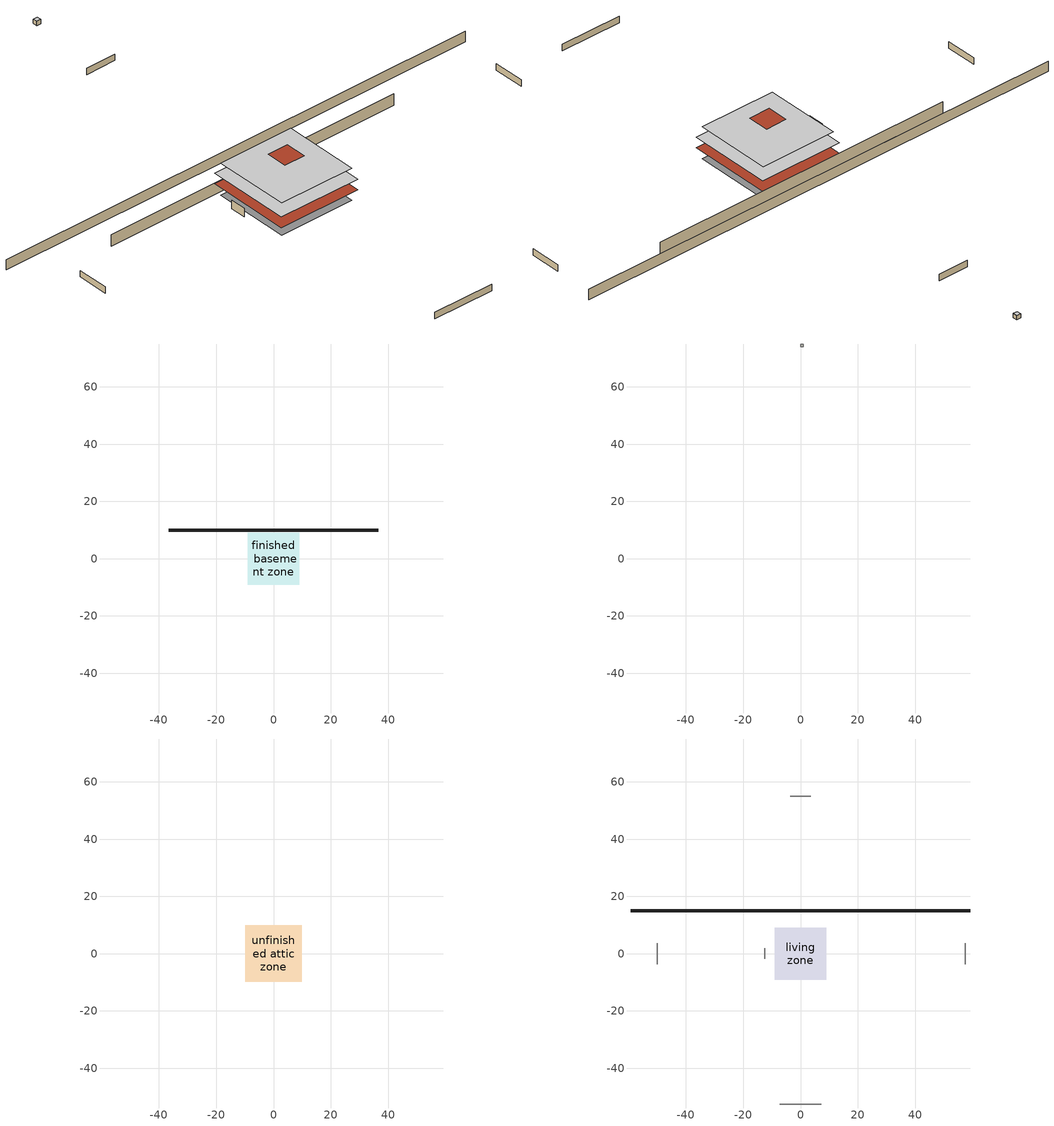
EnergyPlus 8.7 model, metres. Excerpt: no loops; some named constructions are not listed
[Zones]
finished basement zone
 floor ground (GrndUninsFinBFloor): -9.02,-9.02 -9.02,9.02 9.02,9.02 9.02,-9.02 z-2.13
 wall ground (GrndInsFinWall): 36.58,10 -36.58,10 z-2.13:0.61
res ds_u 1 ret air zone
 floor adiabatic (AdiabaticConst): 0,74 0,75 1,75 1,74 z0
 wall adiabatic (AdiabaticConst): 0,75 0,74 1,74 1,75 0,75 z0:1
 ceiling adiabatic (AdiabaticConst): 1,74 1,75 0,75 0,74 z1
unfinished attic zone
 floor to living zone (FinInsUnfinUAFloor 1): -9.88,-9.88 -9.88,9.88 9.88,9.88 9.88,-9.88 z3
 roof outside (UnfinInsExtRoof 6): 9.88,-9.88 9.88,9.88 -9.88,9.88 -9.88,-9.88 z0.5
 roof outside (UnfinInsExtRoof 7): 2.5,-2.5 2.5,2.5 -2.5,2.5 -2.5,-2.5 z8
living zone
 floor to finished basement zone (Construction 3): -9.02,-9.02 -9.02,9.02 9.02,9.02 9.02,-9.02 z5.5
 wall outside (ExtInsFinWall 3): 59.36,15 -59.36,15 z0:2.44
 wall adiabatic (Construction 1): -12.5,1.83 -12.5,-1.83 z0:2.03; -7.32,-52.5 7.32,-52.5 / 3.66,55 -3.66,55 / 57.5,-3.66 57.5,3.66 / -50,3.66 -50,-3.66 z0:1.53
[Construction]
RevConstruction 3: ResFloorCovering, ResFloorMass, ResFloorSheathing
RevFinInsUnfinUAFloor 1: ResCeilingMass1, UAAdditionalCeilingIns, UATrussandIns
[EnergyManagementSystem:Subroutine]
res_ds_u_1_lk_subrout: Set f_sup = 0.13696338696303695; Set f_ret = 0.10009990009990012; Set f_OA = 1.0e-06; Set oafrate = f_OA * res_ds_u_1_ah_vfr_s; Set suplkfrate = f_sup * res_ds_u_1_ah_vfr_s; Set retlkfrate = f_ret * res_ds_u_1_ah_vfr_s; Set res_ds_u_1_ah_to_liv = (@Abs (suplkfrate-retlkfrate-oafrate)); Set res_ds_u_1_liv_to_ah = 0; Set res_ds_u_1_lk_sup_fan_equiv = 0; Set res_ds_u_1_lk_exh_fan_equiv = oafrate; If res_ds_u_1_ah_mfr_s>0; Set h_SA = (@HFnTdbW res_ds_u_1_ah_tt_s res_ds_u_1_ah_wt_s); Set h_AHZone = (@HFnTdbW res_ds_u_1_ah_t_s res_ds_u_1_ah_w_s); Set h_RA = (@HFnTdbW res_ds_u_1_ret_air_t_s res_ds_u_1_ret_air_w_s); Set h_fg = (@HfgAirFnWTdb res_ds_u_1_ah_wt_s res_ds_u_1_ah_tt_s); Set SALeakageQtot = f_sup * res_ds_u_1_ah_mfr_s*(h_RA - h_SA); Set temp1 = h_fg*(res_ds_u_1_ret_air_w_s-res_ds_u_1_ah_wt_s); Set res_ds_u_1_sup_lat_lk_to_lv = f_sup*res_ds_u_1_ah_mfr_s*temp1; Set res_ds_u_1_sup_s_lk_to_lv = SALeakageQtot-res_ds_u_1_sup_lat_lk_to_lv; Set eTm = (res_ds_u_1_fan_rtf_s/(res_ds_u_1_ah_mfr_s*1006.0))*106.882; Set eTm = 0-eTm; If eTm<-1000; Set tsup = res_ds_u_1_ah_t_s; Else; Set temp4 = res_ds_u_1_ah_t_s; Set tsup = temp4+((res_ds_u_1_ah_tt_s-res_ds_u_1_ah_t_s)*(@Exp eTm)); EndIf; Set temp5 = tsup-res_ds_u_1_ah_tt_s; Set res_ds_u_1_sup_d_cn_to_lv = res_ds_u_1_ah_mfr_s*1006.0*temp5; Set res_ds_u_1_sup_d_cn_to_ah = 0-res_ds_u_1_sup_d_cn_to_lv; Set eTm = (res_ds_u_1_fan_rtf_s/(res_ds_u_1_ah_mfr_s*1006.0))*30.393; Set eTm = 0-eTm; If eTm<-1000; Set tret = res_ds_u_1_ah_t_s; Else; Set temp6 = res_ds_u_1_ah_t_s; Set tret = temp6+((res_ds_u_1_ret_air_t_s-res_ds_u_1_ah_t_s)*(@Exp eTm)); EndIf; Set temp7 = tret-res_ds_u_1_ret_air_t_s; Set res_ds_u_1_ret_d_cn_to_pl = res_ds_u_1_ah_mfr_s*1006.0*temp7; Set res_ds_u_1_ret_d_cn_to_ah = 0-res_ds_u_1_ret_d_cn_to_pl; Set res_ds_u_1_ret_lat_lk = 0; Set temp2 = (res_ds_u_1_ah_t_s-res_ds_u_1_ret_air_t_s); Set res_ds_u_1_ret_s_lk = f_ret*res_ds_u_1_ah_mfr_s*1006.0*temp2; Set QtotLeakToAHZn = f_sup*res_ds_u_1_ah_mfr_s*(h_SA-h_AHZone); Set temp3 = (res_ds_u_1_ah_wt_s-res_ds_u_1_ah_w_s); Set res_ds_u_1_sup_lat_lk_to_ah = f_sup*res_ds_u_1_ah_mfr_s*h_fg*temp3; Set res_ds_u_1_sup_s_lk_to_ah = QtotLeakToAHZn-res_ds_u_1_sup_lat_lk_to_ah; Else; Set res_ds_u_1_sup_lat_lk_to_lv = 0; Set res_ds_u_1_sup_s_lk_to_lv = 0; Set res_ds_u_1_sup_d_cn_to_lv = 0; Set res_ds_u_1_sup_d_cn_to_ah = 0; Set res_ds_u_1_ret_d_cn_to_pl = 0; Set res_ds_u_1_ret_d_cn_to_ah = 0; Set res_ds_u_1_ret_lat_lk = 0; Set res_ds_u_1_ret_s_lk = 0; Set res_ds_u_1_sup_lat_lk_to_ah = 0; Set res_ds_u_1_sup_s_lk_to_ah = 0; EndIf
[Schedule:Constant]
Always On Continuous: Hourly Value=1
[Schedule:Day:Interval]
res infil_u 1 bath exhaust schedule allday1; res infil_u 1 bath exhaust schedule allday10; res infil_u 1 bath exhaust schedule allday11; res infil_u 1 bath exhaust schedule allday12; res infil_u 1 bath exhaust schedule allday2; res infil_u 1 bath exhaust schedule allday3; res infil_u 1 bath exhaust schedule allday4; res infil_u 1 bath exhaust schedule allday5; res infil_u 1 bath exhaust schedule allday6; res infil_u 1 bath exhaust schedule allday7; res infil_u 1 bath exhaust schedule allday8; res infil_u 1 bath exhaust schedule allday9: No, 01:00, 0, 02:00, 0, 03:00, 0, 04:00, 0, 05:00, 0, 06:00, 0, 07:00, 1, 08:00, 0, 09:00, 0, 10:00, 0, 11:00, 0, 12:00, 0, 13:00, 0, 14:00, 0, 15:00, 0, 16:00, 0, 17:00, 0, 18:00, 0, 19:00, 0, 20:00, 0, 21:00, 0, 22:00, 0, 23:00, 0, 24:00, 0
res infil_u 1 clothes dryer exhaust schedule allday1; res infil_u 1 clothes dryer exhaust schedule allday10; res infil_u 1 clothes dryer exhaust schedule allday11; res infil_u 1 clothes dryer exhaust schedule allday12; res infil_u 1 clothes dryer exhaust schedule allday2; res infil_u 1 clothes dryer exhaust schedule allday3; res infil_u 1 clothes dryer exhaust schedule allday4; res infil_u 1 clothes dryer exhaust schedule allday5; res infil_u 1 clothes dryer exhaust schedule allday6; res infil_u 1 clothes dryer exhaust schedule allday7; res infil_u 1 clothes dryer exhaust schedule allday8; res infil_u 1 clothes dryer exhaust schedule allday9: No, 01:00, 0, 02:00, 0, 03:00, 0, 04:00, 0, 05:00, 0, 06:00, 0, 07:00, 0, 08:00, 0, 09:00, 0, 10:00, 0, 11:00, 1, 12:00, 0, 13:00, 0, 14:00, 0, 15:00, 0, 16:00, 0, 17:00, 0, 18:00, 0, 19:00, 0, 20:00, 0, 21:00, 0, 22:00, 0, 23:00, 0, 24:00, 0
res infil_u 1 range hood schedule allday1; res infil_u 1 range hood schedule allday10; res infil_u 1 range hood schedule allday11; res infil_u 1 range hood schedule allday12; res infil_u 1 range hood schedule allday2; res infil_u 1 range hood schedule allday3; res infil_u 1 range hood schedule allday4; res infil_u 1 range hood schedule allday5; res infil_u 1 range hood schedule allday6; res infil_u 1 range hood schedule allday7; res infil_u 1 range hood schedule allday8; res infil_u 1 range hood schedule allday9: No, 01:00, 0, 02:00, 0, 03:00, 0, 04:00, 0, 05:00, 0, 06:00, 0, 07:00, 0, 08:00, 0, 09:00, 0, 10:00, 0, 11:00, 0, 12:00, 0, 13:00, 0, 14:00, 0, 15:00, 0, 16:00, 0, 17:00, 0, 18:00, 1, 19:00, 0, 20:00, 0, 21:00, 0, 22:00, 0, 23:00, 0, 24:00, 0
res nv_u 1 availability schedule allday1 on; res nv_u 1 availability schedule allday1 on 1; res nv_u 1 availability schedule allday1 on 10; res nv_u 1 availability schedule allday1 on 11; res nv_u 1 availability schedule allday1 on 2; res nv_u 1 availability schedule allday1 on 3; res nv_u 1 availability schedule allday1 on 4; res nv_u 1 availability schedule allday1 on 5; res nv_u 1 availability schedule allday1 on 6; res nv_u 1 availability schedule allday1 on 7; res nv_u 1 availability schedule allday1 on 8; res nv_u 1 availability schedule allday1 on 9; residential ceiling fan schedule allday1; residential ceiling fan schedule allday10; residential ceiling fan schedule allday11; residential ceiling fan schedule allday12; residential ceiling fan schedule allday2; residential ceiling fan schedule allday3; residential ceiling fan schedule allday4; residential ceiling fan schedule allday5; residential ceiling fan schedule allday6; residential ceiling fan schedule allday7; residential ceiling fan schedule allday8; residential ceiling fan schedule allday9; residential window shading schedule allday10; residential window shading schedule allday10 1; residential window shading schedule allday10 2; residential window shading schedule allday10 3; residential window shading schedule allday5; residential window shading schedule allday5 1; residential window shading schedule allday5 2; residential window shading schedule allday5 3; residential window shading schedule allday6; residential window shading schedule allday6 1; residential window shading schedule allday6 2; residential window shading schedule allday6 3; residential window shading schedule allday7; residential window shading schedule allday7 1; residential window shading schedule allday7 2; residential window shading schedule allday7 3; residential window shading schedule allday8; residential window shading schedule allday8 1; residential window shading schedule allday8 2; residential window shading schedule allday8 3; residential window shading schedule allday9; residential window shading schedule allday9 1; residential window shading schedule allday9 2; residential window shading schedule allday9 3: No, 01:00, 1, 02:00, 1, 03:00, 1, 04:00, 1, 05:00, 1, 06:00, 1, 07:00, 1, 08:00, 1, 09:00, 1, 10:00, 1, 11:00, 1, 12:00, 1, 13:00, 1, 14:00, 1, 15:00, 1, 16:00, 1, 17:00, 1, 18:00, 1, 19:00, 1, 20:00, 1, 21:00, 1, 22:00, 1, 23:00, 1, 24:00, 1
res nv_u 1 temp schedule allday1; res nv_u 1 temp schedule allday11; res nv_u 1 temp schedule allday12; res nv_u 1 temp schedule allday2; res nv_u 1 temp schedule allday3; res nv_u 1 temp schedule allday4: No, 01:00, 25, 02:00, 25, 03:00, 25, 04:00, 25, 05:00, 25, 06:00, 25, 07:00, 25, 08:00, 25, 09:00, 25, 10:00, 25, 11:00, 25, 12:00, 25, 13:00, 25, 14:00, 25, 15:00, 25, 16:00, 25, 17:00, 25, 18:00, 25, 19:00, 25, 20:00, 25, 21:00, 25, 22:00, 25, 23:00, 25, 24:00, 25
res nv_u 1 temp schedule allday10; res nv_u 1 temp schedule allday5; res nv_u 1 temp schedule allday6; res nv_u 1 temp schedule allday7; res nv_u 1 temp schedule allday8; res nv_u 1 temp schedule allday9: No, 01:00, 20.5556, 02:00, 20.5556, 03:00, 20.5556, 04:00, 20.5556, 05:00, 20.5556, 06:00, 20.5556, 07:00, 20.5556, 08:00, 20.5556, 09:00, 20.5556, 10:00, 20.5556, 11:00, 20.5556, 12:00, 20.5556, 13:00, 20.5556, 14:00, 20.5556, 15:00, 20.5556, 16:00, 20.5556, 17:00, 20.5556, 18:00, 20.5556, 19:00, 20.5556, 20:00, 20.5556, 21:00, 20.5556, 22:00, 20.5556, 23:00, 20.5556, 24:00, 20.5556
residential ceiling fan benchmark|finished basement space schedule allday1; residential ceiling fan benchmark|finished basement space schedule allday12; residential misc plug loads schedule allday1; residential misc plug loads schedule allday12: No, 01:00, 0.559347, 02:00, 0.517396, 03:00, 0.517396, 04:00, 0.503412, 05:00, 0.461461, 06:00, 0.503412, 07:00, 0.601298, 08:00, 0.657232, 09:00, 0.475445, 10:00, 0.321624, 11:00, 0.335608, 12:00, 0.349592, 13:00, 0.335608, 14:00, 0.391543, 15:00, 0.433494, 16:00, 0.447477, 17:00, 0.545363, 18:00, 0.741134, 19:00, 0.880971, 20:00, 0.936905, 21:00, 0.99284, 22:00, 0.964873, 23:00, 0.825036, 24:00, 0.699183
residential ceiling fan benchmark|finished basement space schedule allday10; residential misc plug loads schedule allday10: No, 01:00, 0.443712, 02:00, 0.410434, 03:00, 0.410434, 04:00, 0.399341, 05:00, 0.366063, 06:00, 0.399341, 07:00, 0.476991, 08:00, 0.521362, 09:00, 0.377156, 10:00, 0.255135, 11:00, 0.266227, 12:00, 0.27732, 13:00, 0.266227, 14:00, 0.310599, 15:00, 0.343877, 16:00, 0.35497, 17:00, 0.43262, 18:00, 0.587919, 19:00, 0.698847, 20:00, 0.743218, 21:00, 0.787589, 22:00, 0.765404, 23:00, 0.654476, 24:00, 0.55464
residential ceiling fan benchmark|finished basement space schedule allday11; residential misc plug loads schedule allday11: No, 01:00, 0.442368, 02:00, 0.40919, 03:00, 0.40919, 04:00, 0.398131, 05:00, 0.364953, 06:00, 0.398131, 07:00, 0.475545, 08:00, 0.519782, 09:00, 0.376013, 10:00, 0.254361, 11:00, 0.265421, 12:00, 0.27648, 13:00, 0.265421, 14:00, 0.309657, 15:00, 0.342835, 16:00, 0.353894, 17:00, 0.431309, 18:00, 0.586137, 19:00, 0.696729, 20:00, 0.740966, 21:00, 0.785203, 22:00, 0.763084, 23:00, 0.652493, 24:00, 0.55296
residential ceiling fan benchmark|finished basement space schedule allday2; residential misc plug loads schedule allday2: No, 01:00, 0.56338, 02:00, 0.521127, 03:00, 0.521127, 04:00, 0.507042, 05:00, 0.464789, 06:00, 0.507042, 07:00, 0.605634, 08:00, 0.661972, 09:00, 0.478873, 10:00, 0.323944, 11:00, 0.338028, 12:00, 0.352113, 13:00, 0.338028, 14:00, 0.394366, 15:00, 0.43662, 16:00, 0.450704, 17:00, 0.549296, 18:00, 0.746479, 19:00, 0.887324, 20:00, 0.943662, 21:00, 1, 22:00, 0.971831, 23:00, 0.830986, 24:00, 0.704225
residential ceiling fan benchmark|finished basement space schedule allday3; residential ceiling fan benchmark|finished basement space schedule allday5; residential misc plug loads schedule allday3; residential misc plug loads schedule allday5: No, 01:00, 0.445057, 02:00, 0.411678, 03:00, 0.411678, 04:00, 0.400551, 05:00, 0.367172, 06:00, 0.400551, 07:00, 0.478436, 08:00, 0.522942, 09:00, 0.378298, 10:00, 0.255908, 11:00, 0.267034, 12:00, 0.278161, 13:00, 0.267034, 14:00, 0.31154, 15:00, 0.344919, 16:00, 0.356046, 17:00, 0.433931, 18:00, 0.5897, 19:00, 0.700965, 20:00, 0.74547, 21:00, 0.789976, 22:00, 0.767723, 23:00, 0.656459, 24:00, 0.556321
residential ceiling fan benchmark|finished basement space schedule allday4; residential misc plug loads schedule allday4: No, 01:00, 0.443264, 02:00, 0.410019, 03:00, 0.410019, 04:00, 0.398938, 05:00, 0.365693, 06:00, 0.398938, 07:00, 0.476509, 08:00, 0.520835, 09:00, 0.376775, 10:00, 0.254877, 11:00, 0.265959, 12:00, 0.27704, 13:00, 0.265959, 14:00, 0.310285, 15:00, 0.34353, 16:00, 0.354611, 17:00, 0.432183, 18:00, 0.587325, 19:00, 0.698141, 20:00, 0.742468, 21:00, 0.786794, 22:00, 0.764631, 23:00, 0.653815, 24:00, 0.55408
residential ceiling fan benchmark|finished basement space schedule allday6; residential ceiling fan benchmark|finished basement space schedule allday9; residential misc plug loads schedule allday6; residential misc plug loads schedule allday9: No, 01:00, 0.370657, 02:00, 0.342857, 03:00, 0.342857, 04:00, 0.333591, 05:00, 0.305792, 06:00, 0.333591, 07:00, 0.398456, 08:00, 0.435522, 09:00, 0.315058, 10:00, 0.213128, 11:00, 0.222394, 12:00, 0.23166, 13:00, 0.222394, 14:00, 0.25946, 15:00, 0.287259, 16:00, 0.296525, 17:00, 0.36139, 18:00, 0.49112, 19:00, 0.583784, 20:00, 0.62085, 21:00, 0.657916, 22:00, 0.639383, 23:00, 0.546719, 24:00, 0.463321
residential ceiling fan benchmark|finished basement space schedule allday7; residential ceiling fan benchmark|finished basement space schedule allday8; residential misc plug loads schedule allday7; residential misc plug loads schedule allday8: No, 01:00, 0.367968, 02:00, 0.34037, 03:00, 0.34037, 04:00, 0.331171, 05:00, 0.303573, 06:00, 0.331171, 07:00, 0.395565, 08:00, 0.432362, 09:00, 0.312772, 10:00, 0.211581, 11:00, 0.220781, 12:00, 0.22998, 13:00, 0.220781, 14:00, 0.257577, 15:00, 0.285175, 16:00, 0.294374, 17:00, 0.358768, 18:00, 0.487557, 19:00, 0.579549, 20:00, 0.616346, 21:00, 0.653142, 22:00, 0.634744, 23:00, 0.542752, 24:00, 0.459959
residential clothes dryer electric schedule weekday1; residential clothes dryer electric schedule weekday10; residential clothes dryer electric schedule weekday11; residential clothes dryer electric schedule weekday12; residential clothes dryer electric schedule weekday2; residential clothes dryer electric schedule weekday3; residential clothes dryer electric schedule weekday4; residential clothes dryer electric schedule weekday5; residential clothes dryer electric schedule weekday6; residential clothes dryer electric schedule weekday7; residential clothes dryer electric schedule weekday8; residential clothes dryer electric schedule weekday9: No, 01:00, 0.100913, 02:00, 0.0605475, 03:00, 0.040365, 04:00, 0.0201825, 05:00, 0.040365, 06:00, 0.0605475, 07:00, 0.16146, 08:00, 0.32292, 09:00, 0.48438, 10:00, 0.686205, 11:00, 0.787118, 12:00, 0.817391, 13:00, 0.746753, 14:00, 0.676114, 15:00, 0.575201, 16:00, 0.615566, 17:00, 0.555019, 18:00, 0.544928, 19:00, 0.514654, 20:00, 0.514654, 21:00, 0.524745, 22:00, 0.544928, 23:00, 0.444015, 24:00, 0.24219
residential clothes dryer electric schedule weekend1; residential clothes dryer electric schedule weekend10; residential clothes dryer electric schedule weekend11; residential clothes dryer electric schedule weekend12; residential clothes dryer electric schedule weekend2; residential clothes dryer electric schedule weekend3; residential clothes dryer electric schedule weekend4; residential clothes dryer electric schedule weekend5; residential clothes dryer electric schedule weekend6; residential clothes dryer electric schedule weekend7; residential clothes dryer electric schedule weekend8; residential clothes dryer electric schedule weekend9: No, 01:00, 0.123457, 02:00, 0.0740741, 03:00, 0.0493827, 04:00, 0.0246914, 05:00, 0.0493827, 06:00, 0.0740741, 07:00, 0.197531, 08:00, 0.395062, 09:00, 0.592593, 10:00, 0.839506, 11:00, 0.962963, 12:00, 1, 13:00, 0.91358, 14:00, 0.82716, 15:00, 0.703704, 16:00, 0.753086, 17:00, 0.679012, 18:00, 0.666667, 19:00, 0.62963, 20:00, 0.62963, 21:00, 0.641975, 22:00, 0.666667, 23:00, 0.54321, 24:00, 0.296296
residential occupants schedule allday1; residential occupants schedule allday10; residential occupants schedule allday11; residential occupants schedule allday12; residential occupants schedule allday2; residential occupants schedule allday3; residential occupants schedule allday4; residential occupants schedule allday5; residential occupants schedule allday6; residential occupants schedule allday7; residential occupants schedule allday8; residential occupants schedule allday9: No, 01:00, 1, 02:00, 1, 03:00, 1, 04:00, 1, 05:00, 1, 06:00, 1, 07:00, 1, 08:00, 0.8831, 09:00, 0.40861, 10:00, 0.24189, 11:00, 0.24189, 12:00, 0.24189, 13:00, 0.24189, 14:00, 0.24189, 15:00, 0.24189, 16:00, 0.24189, 17:00, 0.29498, 18:00, 0.5531, 19:00, 0.89693, 20:00, 0.89693, 21:00, 0.89693, 22:00, 1, 23:00, 1, 24:00, 1
residential range electric schedule allday1; residential range electric schedule allday12; residential range electric schedule allday2: No, 01:00, 0.0466667, 02:00, 0.0466667, 03:00, 0.0266667, 04:00, 0.0266667, 05:00, 0.0466667, 06:00, 0.0733333, 07:00, 0.166667, 08:00, 0.28, 09:00, 0.306667, 10:00, 0.32, 11:00, 0.28, 12:00, 0.333333, 13:00, 0.38, 14:00, 0.306667, 15:00, 0.38, 16:00, 0.293333, 17:00, 0.613333, 18:00, 1, 19:00, 0.78, 20:00, 0.4, 21:00, 0.233333, 22:00, 0.166667, 23:00, 0.106667, 24:00, 0.0733333
residential range electric schedule allday10; residential range electric schedule allday11: No, 01:00, 0.0461562, 02:00, 0.0461562, 03:00, 0.026375, 04:00, 0.026375, 05:00, 0.0461562, 06:00, 0.0725311, 07:00, 0.164844, 08:00, 0.276937, 09:00, 0.303312, 10:00, 0.3165, 11:00, 0.276937, 12:00, 0.329687, 13:00, 0.375843, 14:00, 0.303312, 15:00, 0.375843, 16:00, 0.290125, 17:00, 0.606624, 18:00, 0.989061, 19:00, 0.771468, 20:00, 0.395624, 21:00, 0.230781, 22:00, 0.164844, 23:00, 0.1055, 24:00, 0.0725311
residential range electric schedule allday3; residential range electric schedule allday5: No, 01:00, 0.0421574, 02:00, 0.0421574, 03:00, 0.0240899, 04:00, 0.0240899, 05:00, 0.0421574, 06:00, 0.0662473, 07:00, 0.150562, 08:00, 0.252944, 09:00, 0.277034, 10:00, 0.289079, 11:00, 0.252944, 12:00, 0.301124, 13:00, 0.343282, 14:00, 0.277034, 15:00, 0.343282, 16:00, 0.264989, 17:00, 0.554069, 18:00, 0.903373, 19:00, 0.704631, 20:00, 0.361349, 21:00, 0.210787, 22:00, 0.150562, 23:00, 0.0963598, 24:00, 0.0662473
residential range electric schedule allday4: No, 01:00, 0.0419872, 02:00, 0.0419872, 03:00, 0.0239927, 04:00, 0.0239927, 05:00, 0.0419872, 06:00, 0.0659799, 07:00, 0.149954, 08:00, 0.251923, 09:00, 0.275916, 10:00, 0.287912, 11:00, 0.251923, 12:00, 0.299909, 13:00, 0.341896, 14:00, 0.275916, 15:00, 0.341896, 16:00, 0.26392, 17:00, 0.551832, 18:00, 0.899727, 19:00, 0.701787, 20:00, 0.359891, 21:00, 0.209936, 22:00, 0.149954, 23:00, 0.0959708, 24:00, 0.0659799
residential range electric schedule allday6; residential range electric schedule allday9: No, 01:00, 0.0378608, 02:00, 0.0378608, 03:00, 0.0216348, 04:00, 0.0216348, 05:00, 0.0378608, 06:00, 0.0594956, 07:00, 0.135217, 08:00, 0.227165, 09:00, 0.2488, 10:00, 0.259617, 11:00, 0.227165, 12:00, 0.270435, 13:00, 0.308295, 14:00, 0.2488, 15:00, 0.308295, 16:00, 0.237982, 17:00, 0.4976, 18:00, 0.811304, 19:00, 0.632817, 20:00, 0.324521, 21:00, 0.189304, 22:00, 0.135217, 23:00, 0.086539, 24:00, 0.0594956
residential range electric schedule allday7; residential range electric schedule allday8: No, 01:00, 0.0381161, 02:00, 0.0381161, 03:00, 0.0217806, 04:00, 0.0217806, 05:00, 0.0381161, 06:00, 0.0598967, 07:00, 0.136129, 08:00, 0.228696, 09:00, 0.250477, 10:00, 0.261367, 11:00, 0.228696, 12:00, 0.272258, 13:00, 0.310374, 14:00, 0.250477, 15:00, 0.310374, 16:00, 0.239587, 17:00, 0.500954, 18:00, 0.816773, 19:00, 0.637083, 20:00, 0.326709, 21:00, 0.19058, 22:00, 0.136129, 23:00, 0.0871225, 24:00, 0.0598967
residential refrigerator schedule allday1; residential refrigerator schedule allday12: No, 01:00, 0.610949, 02:00, 0.595675, 03:00, 0.580401, 04:00, 0.565128, 05:00, 0.549854, 06:00, 0.549854, 07:00, 0.580401, 08:00, 0.610949, 09:00, 0.626223, 10:00, 0.626223, 11:00, 0.610949, 12:00, 0.610949, 13:00, 0.641496, 14:00, 0.641496, 15:00, 0.641496, 16:00, 0.626223, 17:00, 0.672044, 18:00, 0.733139, 19:00, 0.763686, 20:00, 0.733139, 21:00, 0.717865, 22:00, 0.702591, 23:00, 0.672044, 24:00, 0.626223
residential refrigerator schedule allday10: No, 01:00, 0.679562, 02:00, 0.662573, 03:00, 0.645584, 04:00, 0.628595, 05:00, 0.611606, 06:00, 0.611606, 07:00, 0.645584, 08:00, 0.679562, 09:00, 0.696551, 10:00, 0.696551, 11:00, 0.679562, 12:00, 0.679562, 13:00, 0.71354, 14:00, 0.71354, 15:00, 0.71354, 16:00, 0.696551, 17:00, 0.747518, 18:00, 0.815474, 19:00, 0.849453, 20:00, 0.815474, 21:00, 0.798485, 22:00, 0.781496, 23:00, 0.747518, 24:00, 0.696551
residential refrigerator schedule allday11: No, 01:00, 0.675182, 02:00, 0.658303, 03:00, 0.641423, 04:00, 0.624544, 05:00, 0.607664, 06:00, 0.607664, 07:00, 0.641423, 08:00, 0.675182, 09:00, 0.692062, 10:00, 0.692062, 11:00, 0.675182, 12:00, 0.675182, 13:00, 0.708942, 14:00, 0.708942, 15:00, 0.708942, 16:00, 0.692062, 17:00, 0.742701, 18:00, 0.810219, 19:00, 0.843978, 20:00, 0.810219, 21:00, 0.793339, 22:00, 0.77646, 23:00, 0.742701, 24:00, 0.692062
residential refrigerator schedule allday2: No, 01:00, 0.609489, 02:00, 0.594252, 03:00, 0.579015, 04:00, 0.563777, 05:00, 0.54854, 06:00, 0.54854, 07:00, 0.579015, 08:00, 0.609489, 09:00, 0.624726, 10:00, 0.624726, 11:00, 0.609489, 12:00, 0.609489, 13:00, 0.639964, 14:00, 0.639964, 15:00, 0.639964, 16:00, 0.624726, 17:00, 0.670438, 18:00, 0.731387, 19:00, 0.761861, 20:00, 0.731387, 21:00, 0.71615, 22:00, 0.700912, 23:00, 0.670438, 24:00, 0.624726
residential refrigerator schedule allday3; residential refrigerator schedule allday4; residential refrigerator schedule allday5: No, 01:00, 0.791241, 02:00, 0.77146, 03:00, 0.751679, 04:00, 0.731898, 05:00, 0.712117, 06:00, 0.712117, 07:00, 0.751679, 08:00, 0.791241, 09:00, 0.811022, 10:00, 0.811022, 11:00, 0.791241, 12:00, 0.791241, 13:00, 0.830803, 14:00, 0.830803, 15:00, 0.830803, 16:00, 0.811022, 17:00, 0.870365, 18:00, 0.949489, 19:00, 0.989051, 20:00, 0.949489, 21:00, 0.929708, 22:00, 0.909927, 23:00, 0.870365, 24:00, 0.811022
residential refrigerator schedule allday6; residential refrigerator schedule allday7; residential refrigerator schedule allday8; residential refrigerator schedule allday9: No, 01:00, 0.8, 02:00, 0.78, 03:00, 0.76, 04:00, 0.74, 05:00, 0.72, 06:00, 0.72, 07:00, 0.76, 08:00, 0.8, 09:00, 0.82, 10:00, 0.82, 11:00, 0.8, 12:00, 0.8, 13:00, 0.84, 14:00, 0.84, 15:00, 0.84, 16:00, 0.82, 17:00, 0.88, 18:00, 0.96, 19:00, 1, 20:00, 0.96, 21:00, 0.94, 22:00, 0.92, 23:00, 0.88, 24:00, 0.82
residential window shading schedule allday1; residential window shading schedule allday1 1; residential window shading schedule allday1 2; residential window shading schedule allday1 3; residential window shading schedule allday11; residential window shading schedule allday11 1; residential window shading schedule allday11 2; residential window shading schedule allday11 3; residential window shading schedule allday12; residential window shading schedule allday12 1; residential window shading schedule allday12 2; residential window shading schedule allday12 3; residential window shading schedule allday2; residential window shading schedule allday2 1; residential window shading schedule allday2 2; residential window shading schedule allday2 3; residential window shading schedule allday3; residential window shading schedule allday3 1; residential window shading schedule allday3 2; residential window shading schedule allday3 3; residential window shading schedule allday4; residential window shading schedule allday4 1; residential window shading schedule allday4 2; residential window shading schedule allday4 3: No, 01:00, 0, 02:00, 0, 03:00, 0, 04:00, 0, 05:00, 0, 06:00, 0, 07:00, 0, 08:00, 0, 09:00, 0, 10:00, 0, 11:00, 0, 12:00, 0, 13:00, 0, 14:00, 0, 15:00, 0, 16:00, 0, 17:00, 0, 18:00, 0, 19:00, 0, 20:00, 0, 21:00, 0, 22:00, 0, 23:00, 0, 24:00, 0
Schedule Day 1; Schedule Day 11; Schedule Day 12; Schedule Day 13; Schedule Day 14; Schedule Day 15; Schedule Day 16; Schedule Day 17; Schedule Day 18; Schedule Day 19; Schedule Day 22; Schedule Day 23; Schedule Day 3; Schedule Day 4; Schedule Day 5; Schedule Day 6: No, 24:00, 0
Schedule Day 2: No, 24:00, 117.228
[Schedule:Week:Daily]
Schedule:Week:Daily {10181f86-66e6-4256-848a-42fd5511e401}: Schedule Day 17, Schedule Day 17, Schedule Day 17, Schedule Day 17, res infil_u 1 bath exhaust schedule allday1, res infil_u 1 bath exhaust schedule allday1, res infil_u 1 bath exhaust schedule allday1, Schedule Day 17, Schedule Day 17, Schedule Day 17, Schedule Day 17, Schedule Day 17
Schedule:Week:Daily {99c8c07e-2258-4771-8dfa-c8f06f9970ee}: res infil_u 1 bath exhaust schedule allday1, res infil_u 1 bath exhaust schedule allday1, res infil_u 1 bath exhaust schedule allday1, res infil_u 1 bath exhaust schedule allday1, res infil_u 1 bath exhaust schedule allday1, res infil_u 1 bath exhaust schedule allday1, res infil_u 1 bath exhaust schedule allday1, Schedule Day 17, Schedule Day 17, Schedule Day 17, Schedule Day 17, Schedule Day 17
Schedule:Week:Daily {04ada712-3101-4b5f-8097-ac6f22e42b28}: res infil_u 1 bath exhaust schedule allday2, res infil_u 1 bath exhaust schedule allday2, res infil_u 1 bath exhaust schedule allday2, res infil_u 1 bath exhaust schedule allday2, res infil_u 1 bath exhaust schedule allday2, res infil_u 1 bath exhaust schedule allday2, res infil_u 1 bath exhaust schedule allday2, Schedule Day 17, Schedule Day 17, Schedule Day 17, Schedule Day 17, Schedule Day 17
Schedule:Week:Daily {44e9335f-a396-4e55-80b0-41f9b912a0d9}: res infil_u 1 bath exhaust schedule allday3, res infil_u 1 bath exhaust schedule allday3, res infil_u 1 bath exhaust schedule allday3, res infil_u 1 bath exhaust schedule allday3, res infil_u 1 bath exhaust schedule allday3, res infil_u 1 bath exhaust schedule allday3, res infil_u 1 bath exhaust schedule allday3, Schedule Day 17, Schedule Day 17, Schedule Day 17, Schedule Day 17, Schedule Day 17
Schedule:Week:Daily {3247d8bb-708b-4bab-a4ba-cf190a87af3b}: res infil_u 1 bath exhaust schedule allday3, res infil_u 1 bath exhaust schedule allday3, res infil_u 1 bath exhaust schedule allday3, res infil_u 1 bath exhaust schedule allday4, res infil_u 1 bath exhaust schedule allday4, res infil_u 1 bath exhaust schedule allday4, res infil_u 1 bath exhaust schedule allday4, Schedule Day 17, Schedule Day 17, Schedule Day 17, Schedule Day 17, Schedule Day 17
Schedule:Week:Daily {349d7b7d-c547-4763-9b85-2964de395a26}: res infil_u 1 bath exhaust schedule allday4, res infil_u 1 bath exhaust schedule allday4, res infil_u 1 bath exhaust schedule allday4, res infil_u 1 bath exhaust schedule allday4, res infil_u 1 bath exhaust schedule allday4, res infil_u 1 bath exhaust schedule allday4, res infil_u 1 bath exhaust schedule allday4, Schedule Day 17, Schedule Day 17, Schedule Day 17, Schedule Day 17, Schedule Day 17
Schedule:Week:Daily {bc54542d-fd09-481a-a242-db91657354d1}: res infil_u 1 bath exhaust schedule allday4, res infil_u 1 bath exhaust schedule allday4, res infil_u 1 bath exhaust schedule allday4, res infil_u 1 bath exhaust schedule allday4, res infil_u 1 bath exhaust schedule allday4, res infil_u 1 bath exhaust schedule allday5, res infil_u 1 bath exhaust schedule allday5, Schedule Day 17, Schedule Day 17, Schedule Day 17, Schedule Day 17, Schedule Day 17
Schedule:Week:Daily {9af0e9c9-a200-4f6a-93d1-716e9f57491b}: res infil_u 1 bath exhaust schedule allday5, res infil_u 1 bath exhaust schedule allday5, res infil_u 1 bath exhaust schedule allday5, res infil_u 1 bath exhaust schedule allday5, res infil_u 1 bath exhaust schedule allday5, res infil_u 1 bath exhaust schedule allday5, res infil_u 1 bath exhaust schedule allday5, Schedule Day 17, Schedule Day 17, Schedule Day 17, Schedule Day 17, Schedule Day 17
Schedule:Week:Daily {450e9b45-ae28-4e77-a3f8-73f55f9db602}: res infil_u 1 bath exhaust schedule allday5, res infil_u 1 bath exhaust schedule allday6, res infil_u 1 bath exhaust schedule allday6, res infil_u 1 bath exhaust schedule allday6, res infil_u 1 bath exhaust schedule allday6, res infil_u 1 bath exhaust schedule allday6, res infil_u 1 bath exhaust schedule allday6, Schedule Day 17, Schedule Day 17, Schedule Day 17, Schedule Day 17, Schedule Day 17
Schedule:Week:Daily {2397a8b0-bc8a-4d64-bb57-9faadd3ef71c}: res infil_u 1 bath exhaust schedule allday6, res infil_u 1 bath exhaust schedule allday6, res infil_u 1 bath exhaust schedule allday6, res infil_u 1 bath exhaust schedule allday6, res infil_u 1 bath exhaust schedule allday6, res infil_u 1 bath exhaust schedule allday6, res infil_u 1 bath exhaust schedule allday6, Schedule Day 17, Schedule Day 17, Schedule Day 17, Schedule Day 17, Schedule Day 17
Schedule:Week:Daily {c4c03d64-8297-413a-b859-dccadf8735f0}: res infil_u 1 bath exhaust schedule allday6, res infil_u 1 bath exhaust schedule allday6, res infil_u 1 bath exhaust schedule allday6, res infil_u 1 bath exhaust schedule allday7, res infil_u 1 bath exhaust schedule allday7, res infil_u 1 bath exhaust schedule allday7, res infil_u 1 bath exhaust schedule allday7, Schedule Day 17, Schedule Day 17, Schedule Day 17, Schedule Day 17, Schedule Day 17
Schedule:Week:Daily {7851eff9-59e4-4bee-b09b-3e8cd44879db}: res infil_u 1 bath exhaust schedule allday7, res infil_u 1 bath exhaust schedule allday7, res infil_u 1 bath exhaust schedule allday7, res infil_u 1 bath exhaust schedule allday7, res infil_u 1 bath exhaust schedule allday7, res infil_u 1 bath exhaust schedule allday7, res infil_u 1 bath exhaust schedule allday7, Schedule Day 17, Schedule Day 17, Schedule Day 17, Schedule Day 17, Schedule Day 17
Schedule:Week:Daily {a62dd170-ab6c-4871-9392-0eab8db81a8a}: res infil_u 1 bath exhaust schedule allday7, res infil_u 1 bath exhaust schedule allday7, res infil_u 1 bath exhaust schedule allday7, res infil_u 1 bath exhaust schedule allday7, res infil_u 1 bath exhaust schedule allday7, res infil_u 1 bath exhaust schedule allday7, res infil_u 1 bath exhaust schedule allday8, Schedule Day 17, Schedule Day 17, Schedule Day 17, Schedule Day 17, Schedule Day 17
Schedule:Week:Daily {df5c7eae-78ec-4e5b-8622-4571619f13f4}: res infil_u 1 bath exhaust schedule allday8, res infil_u 1 bath exhaust schedule allday8, res infil_u 1 bath exhaust schedule allday8, res infil_u 1 bath exhaust schedule allday8, res infil_u 1 bath exhaust schedule allday8, res infil_u 1 bath exhaust schedule allday8, res infil_u 1 bath exhaust schedule allday8, Schedule Day 17, Schedule Day 17, Schedule Day 17, Schedule Day 17, Schedule Day 17
Schedule:Week:Daily {cae70a88-9bfb-4891-afe9-4fb7164fe926}: res infil_u 1 bath exhaust schedule allday8, res infil_u 1 bath exhaust schedule allday8, res infil_u 1 bath exhaust schedule allday9, res infil_u 1 bath exhaust schedule allday9, res infil_u 1 bath exhaust schedule allday9, res infil_u 1 bath exhaust schedule allday9, res infil_u 1 bath exhaust schedule allday9, Schedule Day 17, Schedule Day 17, Schedule Day 17, Schedule Day 17, Schedule Day 17
Schedule:Week:Daily {9012d2e8-353e-4371-9c4d-53b21cc62ebc}: res infil_u 1 bath exhaust schedule allday9, res infil_u 1 bath exhaust schedule allday9, res infil_u 1 bath exhaust schedule allday9, res infil_u 1 bath exhaust schedule allday9, res infil_u 1 bath exhaust schedule allday9, res infil_u 1 bath exhaust schedule allday9, res infil_u 1 bath exhaust schedule allday9, Schedule Day 17, Schedule Day 17, Schedule Day 17, Schedule Day 17, Schedule Day 17
Schedule:Week:Daily {df678dc3-3192-4e27-918a-0eab0c38dce3}: res infil_u 1 bath exhaust schedule allday9, res infil_u 1 bath exhaust schedule allday9, res infil_u 1 bath exhaust schedule allday9, res infil_u 1 bath exhaust schedule allday9, res infil_u 1 bath exhaust schedule allday10, res infil_u 1 bath exhaust schedule allday10, res infil_u 1 bath exhaust schedule allday10, Schedule Day 17, Schedule Day 17, Schedule Day 17, Schedule Day 17, Schedule Day 17
Schedule:Week:Daily {24bc4153-98f1-49ab-adfc-30fb4b0c14ba}: res infil_u 1 bath exhaust schedule allday10, res infil_u 1 bath exhaust schedule allday10, res infil_u 1 bath exhaust schedule allday10, res infil_u 1 bath exhaust schedule allday10, res infil_u 1 bath exhaust schedule allday10, res infil_u 1 bath exhaust schedule allday10, res infil_u 1 bath exhaust schedule allday10, Schedule Day 17, Schedule Day 17, Schedule Day 17, Schedule Day 17, Schedule Day 17
Schedule:Week:Daily {93ce0b13-42f6-425a-aceb-6270e317152a}: res infil_u 1 bath exhaust schedule allday11, res infil_u 1 bath exhaust schedule allday11, res infil_u 1 bath exhaust schedule allday11, res infil_u 1 bath exhaust schedule allday11, res infil_u 1 bath exhaust schedule allday11, res infil_u 1 bath exhaust schedule allday11, res infil_u 1 bath exhaust schedule allday11, Schedule Day 17, Schedule Day 17, Schedule Day 17, Schedule Day 17, Schedule Day 17
Schedule:Week:Daily {21d4b0ce-fb50-4773-9dc5-08749aff35b7}: res infil_u 1 bath exhaust schedule allday11, res infil_u 1 bath exhaust schedule allday11, res infil_u 1 bath exhaust schedule allday12, res infil_u 1 bath exhaust schedule allday12, res infil_u 1 bath exhaust schedule allday12, res infil_u 1 bath exhaust schedule allday12, res infil_u 1 bath exhaust schedule allday12, Schedule Day 17, Schedule Day 17, Schedule Day 17, Schedule Day 17, Schedule Day 17
Schedule:Week:Daily {999d32eb-0d4b-4d42-8eac-959d3dd7a2b6}: res infil_u 1 bath exhaust schedule allday12, res infil_u 1 bath exhaust schedule allday12, res infil_u 1 bath exhaust schedule allday12, res infil_u 1 bath exhaust schedule allday12, res infil_u 1 bath exhaust schedule allday12, res infil_u 1 bath exhaust schedule allday12, res infil_u 1 bath exhaust schedule allday12, Schedule Day 17, Schedule Day 17, Schedule Day 17, Schedule Day 17, Schedule Day 17
Schedule:Week:Daily {960f2d3f-03e4-4027-8851-ed1b070e706e}: Schedule Day 18, Schedule Day 18, Schedule Day 18, Schedule Day 18, res infil_u 1 clothes dryer exhaust schedule allday1, res infil_u 1 clothes dryer exhaust schedule allday1, res infil_u 1 clothes dryer exhaust schedule allday1, Schedule Day 18, Schedule Day 18, Schedule Day 18, Schedule Day 18, Schedule Day 18
Schedule:Week:Daily {8dac1bdc-1a09-4402-bb91-58ed4534c43f}: res infil_u 1 clothes dryer exhaust schedule allday1, res infil_u 1 clothes dryer exhaust schedule allday1, res infil_u 1 clothes dryer exhaust schedule allday1, res infil_u 1 clothes dryer exhaust schedule allday1, res infil_u 1 clothes dryer exhaust schedule allday1, res infil_u 1 clothes dryer exhaust schedule allday1, res infil_u 1 clothes dryer exhaust schedule allday1, Schedule Day 18, Schedule Day 18, Schedule Day 18, Schedule Day 18, Schedule Day 18
Schedule:Week:Daily {a6dabf2d-0074-40ee-bf98-002b7904d06e}: res infil_u 1 clothes dryer exhaust schedule allday2, res infil_u 1 clothes dryer exhaust schedule allday2, res infil_u 1 clothes dryer exhaust schedule allday2, res infil_u 1 clothes dryer exhaust schedule allday2, res infil_u 1 clothes dryer exhaust schedule allday2, res infil_u 1 clothes dryer exhaust schedule allday2, res infil_u 1 clothes dryer exhaust schedule allday2, Schedule Day 18, Schedule Day 18, Schedule Day 18, Schedule Day 18, Schedule Day 18
Schedule:Week:Daily {393f715f-77e1-44b8-a4f7-9b6be9ee839b}: res infil_u 1 clothes dryer exhaust schedule allday3, res infil_u 1 clothes dryer exhaust schedule allday3, res infil_u 1 clothes dryer exhaust schedule allday3, res infil_u 1 clothes dryer exhaust schedule allday3, res infil_u 1 clothes dryer exhaust schedule allday3, res infil_u 1 clothes dryer exhaust schedule allday3, res infil_u 1 clothes dryer exhaust schedule allday3, Schedule Day 18, Schedule Day 18, Schedule Day 18, Schedule Day 18, Schedule Day 18
Schedule:Week:Daily {a931fdbf-50d0-46bc-a249-4eb44bd6ad2e}: res infil_u 1 clothes dryer exhaust schedule allday3, res infil_u 1 clothes dryer exhaust schedule allday3, res infil_u 1 clothes dryer exhaust schedule allday3, res infil_u 1 clothes dryer exhaust schedule allday4, res infil_u 1 clothes dryer exhaust schedule allday4, res infil_u 1 clothes dryer exhaust schedule allday4, res infil_u 1 clothes dryer exhaust schedule allday4, Schedule Day 18, Schedule Day 18, Schedule Day 18, Schedule Day 18, Schedule Day 18
Schedule:Week:Daily {fcb213c0-fbd7-49a1-b03b-84056ba1f79c}: res infil_u 1 clothes dryer exhaust schedule allday4, res infil_u 1 clothes dryer exhaust schedule allday4, res infil_u 1 clothes dryer exhaust schedule allday4, res infil_u 1 clothes dryer exhaust schedule allday4, res infil_u 1 clothes dryer exhaust schedule allday4, res infil_u 1 clothes dryer exhaust schedule allday4, res infil_u 1 clothes dryer exhaust schedule allday4, Schedule Day 18, Schedule Day 18, Schedule Day 18, Schedule Day 18, Schedule Day 18
Schedule:Week:Daily {15344e71-decb-4fe4-938c-e67ed628cd3e}: res infil_u 1 clothes dryer exhaust schedule allday4, res infil_u 1 clothes dryer exhaust schedule allday4, res infil_u 1 clothes dryer exhaust schedule allday4, res infil_u 1 clothes dryer exhaust schedule allday4, res infil_u 1 clothes dryer exhaust schedule allday4, res infil_u 1 clothes dryer exhaust schedule allday5, res infil_u 1 clothes dryer exhaust schedule allday5, Schedule Day 18, Schedule Day 18, Schedule Day 18, Schedule Day 18, Schedule Day 18
Schedule:Week:Daily {915ce193-fe34-4d2f-8eaa-500676cb6313}: res infil_u 1 clothes dryer exhaust schedule allday5, res infil_u 1 clothes dryer exhaust schedule allday5, res infil_u 1 clothes dryer exhaust schedule allday5, res infil_u 1 clothes dryer exhaust schedule allday5, res infil_u 1 clothes dryer exhaust schedule allday5, res infil_u 1 clothes dryer exhaust schedule allday5, res infil_u 1 clothes dryer exhaust schedule allday5, Schedule Day 18, Schedule Day 18, Schedule Day 18, Schedule Day 18, Schedule Day 18
Schedule:Week:Daily {19e25869-920f-4d6c-8f70-63b30ca6dc07}: res infil_u 1 clothes dryer exhaust schedule allday5, res infil_u 1 clothes dryer exhaust schedule allday6, res infil_u 1 clothes dryer exhaust schedule allday6, res infil_u 1 clothes dryer exhaust schedule allday6, res infil_u 1 clothes dryer exhaust schedule allday6, res infil_u 1 clothes dryer exhaust schedule allday6, res infil_u 1 clothes dryer exhaust schedule allday6, Schedule Day 18, Schedule Day 18, Schedule Day 18, Schedule Day 18, Schedule Day 18
Schedule:Week:Daily {506f8be4-47e3-46d9-b3c8-4c78530befa5}: res infil_u 1 clothes dryer exhaust schedule allday6, res infil_u 1 clothes dryer exhaust schedule allday6, res infil_u 1 clothes dryer exhaust schedule allday6, res infil_u 1 clothes dryer exhaust schedule allday6, res infil_u 1 clothes dryer exhaust schedule allday6, res infil_u 1 clothes dryer exhaust schedule allday6, res infil_u 1 clothes dryer exhaust schedule allday6, Schedule Day 18, Schedule Day 18, Schedule Day 18, Schedule Day 18, Schedule Day 18
Schedule:Week:Daily {26be842a-9d87-4d9e-b925-8c6dfdc15bc8}: res infil_u 1 clothes dryer exhaust schedule allday6, res infil_u 1 clothes dryer exhaust schedule allday6, res infil_u 1 clothes dryer exhaust schedule allday6, res infil_u 1 clothes dryer exhaust schedule allday7, res infil_u 1 clothes dryer exhaust schedule allday7, res infil_u 1 clothes dryer exhaust schedule allday7, res infil_u 1 clothes dryer exhaust schedule allday7, Schedule Day 18, Schedule Day 18, Schedule Day 18, Schedule Day 18, Schedule Day 18
Schedule:Week:Daily {93fd052e-e11b-405b-b7a2-caacec325a88}: res infil_u 1 clothes dryer exhaust schedule allday7, res infil_u 1 clothes dryer exhaust schedule allday7, res infil_u 1 clothes dryer exhaust schedule allday7, res infil_u 1 clothes dryer exhaust schedule allday7, res infil_u 1 clothes dryer exhaust schedule allday7, res infil_u 1 clothes dryer exhaust schedule allday7, res infil_u 1 clothes dryer exhaust schedule allday7, Schedule Day 18, Schedule Day 18, Schedule Day 18, Schedule Day 18, Schedule Day 18
Schedule:Week:Daily {3ba662c9-d3e7-4766-b7f0-25df4cb683ee}: res infil_u 1 clothes dryer exhaust schedule allday7, res infil_u 1 clothes dryer exhaust schedule allday7, res infil_u 1 clothes dryer exhaust schedule allday7, res infil_u 1 clothes dryer exhaust schedule allday7, res infil_u 1 clothes dryer exhaust schedule allday7, res infil_u 1 clothes dryer exhaust schedule allday7, res infil_u 1 clothes dryer exhaust schedule allday8, Schedule Day 18, Schedule Day 18, Schedule Day 18, Schedule Day 18, Schedule Day 18
Schedule:Week:Daily {1fdf4666-aa15-4e8b-b449-f5be6fea9a65}: res infil_u 1 clothes dryer exhaust schedule allday8, res infil_u 1 clothes dryer exhaust schedule allday8, res infil_u 1 clothes dryer exhaust schedule allday8, res infil_u 1 clothes dryer exhaust schedule allday8, res infil_u 1 clothes dryer exhaust schedule allday8, res infil_u 1 clothes dryer exhaust schedule allday8, res infil_u 1 clothes dryer exhaust schedule allday8, Schedule Day 18, Schedule Day 18, Schedule Day 18, Schedule Day 18, Schedule Day 18
Schedule:Week:Daily {d2ebcce1-9a37-42ab-a9dd-864d64332132}: res infil_u 1 clothes dryer exhaust schedule allday8, res infil_u 1 clothes dryer exhaust schedule allday8, res infil_u 1 clothes dryer exhaust schedule allday9, res infil_u 1 clothes dryer exhaust schedule allday9, res infil_u 1 clothes dryer exhaust schedule allday9, res infil_u 1 clothes dryer exhaust schedule allday9, res infil_u 1 clothes dryer exhaust schedule allday9, Schedule Day 18, Schedule Day 18, Schedule Day 18, Schedule Day 18, Schedule Day 18
Schedule:Week:Daily {9583e307-aa90-4145-a8cb-493702ae5260}: res infil_u 1 clothes dryer exhaust schedule allday9, res infil_u 1 clothes dryer exhaust schedule allday9, res infil_u 1 clothes dryer exhaust schedule allday9, res infil_u 1 clothes dryer exhaust schedule allday9, res infil_u 1 clothes dryer exhaust schedule allday9, res infil_u 1 clothes dryer exhaust schedule allday9, res infil_u 1 clothes dryer exhaust schedule allday9, Schedule Day 18, Schedule Day 18, Schedule Day 18, Schedule Day 18, Schedule Day 18
Schedule:Week:Daily {defda40c-7869-4314-bde6-7aaa8aa09f94}: res infil_u 1 clothes dryer exhaust schedule allday9, res infil_u 1 clothes dryer exhaust schedule allday9, res infil_u 1 clothes dryer exhaust schedule allday9, res infil_u 1 clothes dryer exhaust schedule allday9, res infil_u 1 clothes dryer exhaust schedule allday10, res infil_u 1 clothes dryer exhaust schedule allday10, res infil_u 1 clothes dryer exhaust schedule allday10, Schedule Day 18, Schedule Day 18, Schedule Day 18, Schedule Day 18, Schedule Day 18
Schedule:Week:Daily {35d4df63-5428-4ac3-b8c6-ac52c5c1fda7}: res infil_u 1 clothes dryer exhaust schedule allday10, res infil_u 1 clothes dryer exhaust schedule allday10, res infil_u 1 clothes dryer exhaust schedule allday10, res infil_u 1 clothes dryer exhaust schedule allday10, res infil_u 1 clothes dryer exhaust schedule allday10, res infil_u 1 clothes dryer exhaust schedule allday10, res infil_u 1 clothes dryer exhaust schedule allday10, Schedule Day 18, Schedule Day 18, Schedule Day 18, Schedule Day 18, Schedule Day 18
Schedule:Week:Daily {50daf1d8-ffcc-4159-b4cd-94908905220c}: res infil_u 1 clothes dryer exhaust schedule allday11, res infil_u 1 clothes dryer exhaust schedule allday11, res infil_u 1 clothes dryer exhaust schedule allday11, res infil_u 1 clothes dryer exhaust schedule allday11, res infil_u 1 clothes dryer exhaust schedule allday11, res infil_u 1 clothes dryer exhaust schedule allday11, res infil_u 1 clothes dryer exhaust schedule allday11, Schedule Day 18, Schedule Day 18, Schedule Day 18, Schedule Day 18, Schedule Day 18
Schedule:Week:Daily {36ecb816-607d-4e63-bd7a-32d52f848546}: res infil_u 1 clothes dryer exhaust schedule allday11, res infil_u 1 clothes dryer exhaust schedule allday11, res infil_u 1 clothes dryer exhaust schedule allday12, res infil_u 1 clothes dryer exhaust schedule allday12, res infil_u 1 clothes dryer exhaust schedule allday12, res infil_u 1 clothes dryer exhaust schedule allday12, res infil_u 1 clothes dryer exhaust schedule allday12, Schedule Day 18, Schedule Day 18, Schedule Day 18, Schedule Day 18, Schedule Day 18
Schedule:Week:Daily {41d25a83-1dc0-4ccb-8469-0a644b947717}: res infil_u 1 clothes dryer exhaust schedule allday12, res infil_u 1 clothes dryer exhaust schedule allday12, res infil_u 1 clothes dryer exhaust schedule allday12, res infil_u 1 clothes dryer exhaust schedule allday12, res infil_u 1 clothes dryer exhaust schedule allday12, res infil_u 1 clothes dryer exhaust schedule allday12, res infil_u 1 clothes dryer exhaust schedule allday12, Schedule Day 18, Schedule Day 18, Schedule Day 18, Schedule Day 18, Schedule Day 18
Schedule:Week:Daily {edcbc8e0-fb5c-489d-9449-6b5ad633779d}: Schedule Day 19, Schedule Day 19, Schedule Day 19, Schedule Day 19, res infil_u 1 range hood schedule allday1, res infil_u 1 range hood schedule allday1, res infil_u 1 range hood schedule allday1, Schedule Day 19, Schedule Day 19, Schedule Day 19, Schedule Day 19, Schedule Day 19
Schedule:Week:Daily {cee08300-4ccc-4f69-9686-321f5fba465d}: res infil_u 1 range hood schedule allday1, res infil_u 1 range hood schedule allday1, res infil_u 1 range hood schedule allday1, res infil_u 1 range hood schedule allday1, res infil_u 1 range hood schedule allday1, res infil_u 1 range hood schedule allday1, res infil_u 1 range hood schedule allday1, Schedule Day 19, Schedule Day 19, Schedule Day 19, Schedule Day 19, Schedule Day 19
Schedule:Week:Daily {df1c5a4f-4497-4f87-8def-0507edc5aea9}: res infil_u 1 range hood schedule allday2, res infil_u 1 range hood schedule allday2, res infil_u 1 range hood schedule allday2, res infil_u 1 range hood schedule allday2, res infil_u 1 range hood schedule allday2, res infil_u 1 range hood schedule allday2, res infil_u 1 range hood schedule allday2, Schedule Day 19, Schedule Day 19, Schedule Day 19, Schedule Day 19, Schedule Day 19
Schedule:Week:Daily {697fff2a-93d7-4790-80bd-40d692e20873}: res infil_u 1 range hood schedule allday3, res infil_u 1 range hood schedule allday3, res infil_u 1 range hood schedule allday3, res infil_u 1 range hood schedule allday3, res infil_u 1 range hood schedule allday3, res infil_u 1 range hood schedule allday3, res infil_u 1 range hood schedule allday3, Schedule Day 19, Schedule Day 19, Schedule Day 19, Schedule Day 19, Schedule Day 19
Schedule:Week:Daily {f019462e-bcee-48e4-9b5f-e2ac436ed51a}: res infil_u 1 range hood schedule allday3, res infil_u 1 range hood schedule allday3, res infil_u 1 range hood schedule allday3, res infil_u 1 range hood schedule allday4, res infil_u 1 range hood schedule allday4, res infil_u 1 range hood schedule allday4, res infil_u 1 range hood schedule allday4, Schedule Day 19, Schedule Day 19, Schedule Day 19, Schedule Day 19, Schedule Day 19
Schedule:Week:Daily {9079a077-a5bd-40d0-b57c-0be0be3c3986}: res infil_u 1 range hood schedule allday4, res infil_u 1 range hood schedule allday4, res infil_u 1 range hood schedule allday4, res infil_u 1 range hood schedule allday4, res infil_u 1 range hood schedule allday4, res infil_u 1 range hood schedule allday4, res infil_u 1 range hood schedule allday4, Schedule Day 19, Schedule Day 19, Schedule Day 19, Schedule Day 19, Schedule Day 19
Schedule:Week:Daily {b050e10a-1049-46ec-a1b7-bdf45aa60a92}: res infil_u 1 range hood schedule allday4, res infil_u 1 range hood schedule allday4, res infil_u 1 range hood schedule allday4, res infil_u 1 range hood schedule allday4, res infil_u 1 range hood schedule allday4, res infil_u 1 range hood schedule allday5, res infil_u 1 range hood schedule allday5, Schedule Day 19, Schedule Day 19, Schedule Day 19, Schedule Day 19, Schedule Day 19
Schedule:Week:Daily {da7271c2-dc8a-4bfe-a4d0-e96cd2f2db00}: res infil_u 1 range hood schedule allday5, res infil_u 1 range hood schedule allday5, res infil_u 1 range hood schedule allday5, res infil_u 1 range hood schedule allday5, res infil_u 1 range hood schedule allday5, res infil_u 1 range hood schedule allday5, res infil_u 1 range hood schedule allday5, Schedule Day 19, Schedule Day 19, Schedule Day 19, Schedule Day 19, Schedule Day 19
Schedule:Week:Daily {432bbdd6-cd4b-4ca4-ab8e-029a7b1ff369}: res infil_u 1 range hood schedule allday5, res infil_u 1 range hood schedule allday6, res infil_u 1 range hood schedule allday6, res infil_u 1 range hood schedule allday6, res infil_u 1 range hood schedule allday6, res infil_u 1 range hood schedule allday6, res infil_u 1 range hood schedule allday6, Schedule Day 19, Schedule Day 19, Schedule Day 19, Schedule Day 19, Schedule Day 19
Schedule:Week:Daily {7665620e-53da-4903-902f-8bc139c97499}: res infil_u 1 range hood schedule allday6, res infil_u 1 range hood schedule allday6, res infil_u 1 range hood schedule allday6, res infil_u 1 range hood schedule allday6, res infil_u 1 range hood schedule allday6, res infil_u 1 range hood schedule allday6, res infil_u 1 range hood schedule allday6, Schedule Day 19, Schedule Day 19, Schedule Day 19, Schedule Day 19, Schedule Day 19
Schedule:Week:Daily {53dc958b-1f17-4f8d-a5fb-0f8915e471be}: res infil_u 1 range hood schedule allday6, res infil_u 1 range hood schedule allday6, res infil_u 1 range hood schedule allday6, res infil_u 1 range hood schedule allday7, res infil_u 1 range hood schedule allday7, res infil_u 1 range hood schedule allday7, res infil_u 1 range hood schedule allday7, Schedule Day 19, Schedule Day 19, Schedule Day 19, Schedule Day 19, Schedule Day 19
Schedule:Week:Daily {307572d2-111c-4b85-a12e-38d0e623af70}: res infil_u 1 range hood schedule allday7, res infil_u 1 range hood schedule allday7, res infil_u 1 range hood schedule allday7, res infil_u 1 range hood schedule allday7, res infil_u 1 range hood schedule allday7, res infil_u 1 range hood schedule allday7, res infil_u 1 range hood schedule allday7, Schedule Day 19, Schedule Day 19, Schedule Day 19, Schedule Day 19, Schedule Day 19
Schedule:Week:Daily {11ef47da-af46-442b-bf38-dc111b8a22b1}: res infil_u 1 range hood schedule allday7, res infil_u 1 range hood schedule allday7, res infil_u 1 range hood schedule allday7, res infil_u 1 range hood schedule allday7, res infil_u 1 range hood schedule allday7, res infil_u 1 range hood schedule allday7, res infil_u 1 range hood schedule allday8, Schedule Day 19, Schedule Day 19, Schedule Day 19, Schedule Day 19, Schedule Day 19
Schedule:Week:Daily {6d4643ae-3022-4f7c-a236-777f9b94175b}: res infil_u 1 range hood schedule allday8, res infil_u 1 range hood schedule allday8, res infil_u 1 range hood schedule allday8, res infil_u 1 range hood schedule allday8, res infil_u 1 range hood schedule allday8, res infil_u 1 range hood schedule allday8, res infil_u 1 range hood schedule allday8, Schedule Day 19, Schedule Day 19, Schedule Day 19, Schedule Day 19, Schedule Day 19
Schedule:Week:Daily {c94b3824-f8ab-4b75-b105-2b41f36d19e7}: res infil_u 1 range hood schedule allday8, res infil_u 1 range hood schedule allday8, res infil_u 1 range hood schedule allday9, res infil_u 1 range hood schedule allday9, res infil_u 1 range hood schedule allday9, res infil_u 1 range hood schedule allday9, res infil_u 1 range hood schedule allday9, Schedule Day 19, Schedule Day 19, Schedule Day 19, Schedule Day 19, Schedule Day 19
Schedule:Week:Daily {f601164b-ae0c-473a-972c-1cde10e0d007}: res infil_u 1 range hood schedule allday9, res infil_u 1 range hood schedule allday9, res infil_u 1 range hood schedule allday9, res infil_u 1 range hood schedule allday9, res infil_u 1 range hood schedule allday9, res infil_u 1 range hood schedule allday9, res infil_u 1 range hood schedule allday9, Schedule Day 19, Schedule Day 19, Schedule Day 19, Schedule Day 19, Schedule Day 19
Schedule:Week:Daily {7f0e3fff-d694-4f4e-be1d-f74152e5329b}: res infil_u 1 range hood schedule allday9, res infil_u 1 range hood schedule allday9, res infil_u 1 range hood schedule allday9, res infil_u 1 range hood schedule allday9, res infil_u 1 range hood schedule allday10, res infil_u 1 range hood schedule allday10, res infil_u 1 range hood schedule allday10, Schedule Day 19, Schedule Day 19, Schedule Day 19, Schedule Day 19, Schedule Day 19
Schedule:Week:Daily {ed702e5c-6b52-40fb-b545-8a78075def44}: res infil_u 1 range hood schedule allday10, res infil_u 1 range hood schedule allday10, res infil_u 1 range hood schedule allday10, res infil_u 1 range hood schedule allday10, res infil_u 1 range hood schedule allday10, res infil_u 1 range hood schedule allday10, res infil_u 1 range hood schedule allday10, Schedule Day 19, Schedule Day 19, Schedule Day 19, Schedule Day 19, Schedule Day 19
Schedule:Week:Daily {0e7aad19-4b59-41b3-bb84-04f1ceef3004}: res infil_u 1 range hood schedule allday11, res infil_u 1 range hood schedule allday11, res infil_u 1 range hood schedule allday11, res infil_u 1 range hood schedule allday11, res infil_u 1 range hood schedule allday11, res infil_u 1 range hood schedule allday11, res infil_u 1 range hood schedule allday11, Schedule Day 19, Schedule Day 19, Schedule Day 19, Schedule Day 19, Schedule Day 19
Schedule:Week:Daily {51e8dbb2-6f59-4554-b1dd-bbf6f00236cf}: res infil_u 1 range hood schedule allday11, res infil_u 1 range hood schedule allday11, res infil_u 1 range hood schedule allday12, res infil_u 1 range hood schedule allday12, res infil_u 1 range hood schedule allday12, res infil_u 1 range hood schedule allday12, res infil_u 1 range hood schedule allday12, Schedule Day 19, Schedule Day 19, Schedule Day 19, Schedule Day 19, Schedule Day 19
Schedule:Week:Daily {c93fe342-207e-4dc5-bec7-6d2bdcaebaa5}: res infil_u 1 range hood schedule allday12, res infil_u 1 range hood schedule allday12, res infil_u 1 range hood schedule allday12, res infil_u 1 range hood schedule allday12, res infil_u 1 range hood schedule allday12, res infil_u 1 range hood schedule allday12, res infil_u 1 range hood schedule allday12, Schedule Day 19, Schedule Day 19, Schedule Day 19, Schedule Day 19, Schedule Day 19
Schedule:Week:Daily {07fd4e56-ed2d-43d2-a7ff-70794c1526e0}: Schedule Day 23, Schedule Day 23, Schedule Day 23, Schedule Day 23, res nv_u 1 availability schedule allday1 on, res nv_u 1 availability schedule allday1 on, res nv_u 1 availability schedule allday1 on, Schedule Day 23, Schedule Day 23, Schedule Day 23, Schedule Day 23, Schedule Day 23
Schedule:Week:Daily {123a3d3a-8f8f-4d3e-8ba7-ddfaff7ca0b5}: res nv_u 1 availability schedule allday1 on, res nv_u 1 availability schedule allday1 on, res nv_u 1 availability schedule allday1 on, res nv_u 1 availability schedule allday1 on, res nv_u 1 availability schedule allday1 on, res nv_u 1 availability schedule allday1 on, res nv_u 1 availability schedule allday1 on, Schedule Day 23, Schedule Day 23, Schedule Day 23, Schedule Day 23, Schedule Day 23
Schedule:Week:Daily {20ca9e20-91aa-41f5-a05b-b7fdd47a0080}: res nv_u 1 availability schedule allday1 on 1, res nv_u 1 availability schedule allday1 on 1, res nv_u 1 availability schedule allday1 on 1, res nv_u 1 availability schedule allday1 on 1, res nv_u 1 availability schedule allday1 on 1, res nv_u 1 availability schedule allday1 on 1, res nv_u 1 availability schedule allday1 on 1, Schedule Day 23, Schedule Day 23, Schedule Day 23, Schedule Day 23, Schedule Day 23
Schedule:Week:Daily {b10f9a73-199d-4d6e-89d0-b59a7b1be199}: res nv_u 1 availability schedule allday1 on 2, res nv_u 1 availability schedule allday1 on 2, res nv_u 1 availability schedule allday1 on 2, res nv_u 1 availability schedule allday1 on 2, res nv_u 1 availability schedule allday1 on 2, res nv_u 1 availability schedule allday1 on 2, res nv_u 1 availability schedule allday1 on 2, Schedule Day 23, Schedule Day 23, Schedule Day 23, Schedule Day 23, Schedule Day 23
Schedule:Week:Daily {671430aa-5a15-4cb5-8e1a-5020fd211b24}: res nv_u 1 availability schedule allday1 on 2, res nv_u 1 availability schedule allday1 on 2, res nv_u 1 availability schedule allday1 on 2, res nv_u 1 availability schedule allday1 on 3, res nv_u 1 availability schedule allday1 on 3, res nv_u 1 availability schedule allday1 on 3, res nv_u 1 availability schedule allday1 on 3, Schedule Day 23, Schedule Day 23, Schedule Day 23, Schedule Day 23, Schedule Day 23
